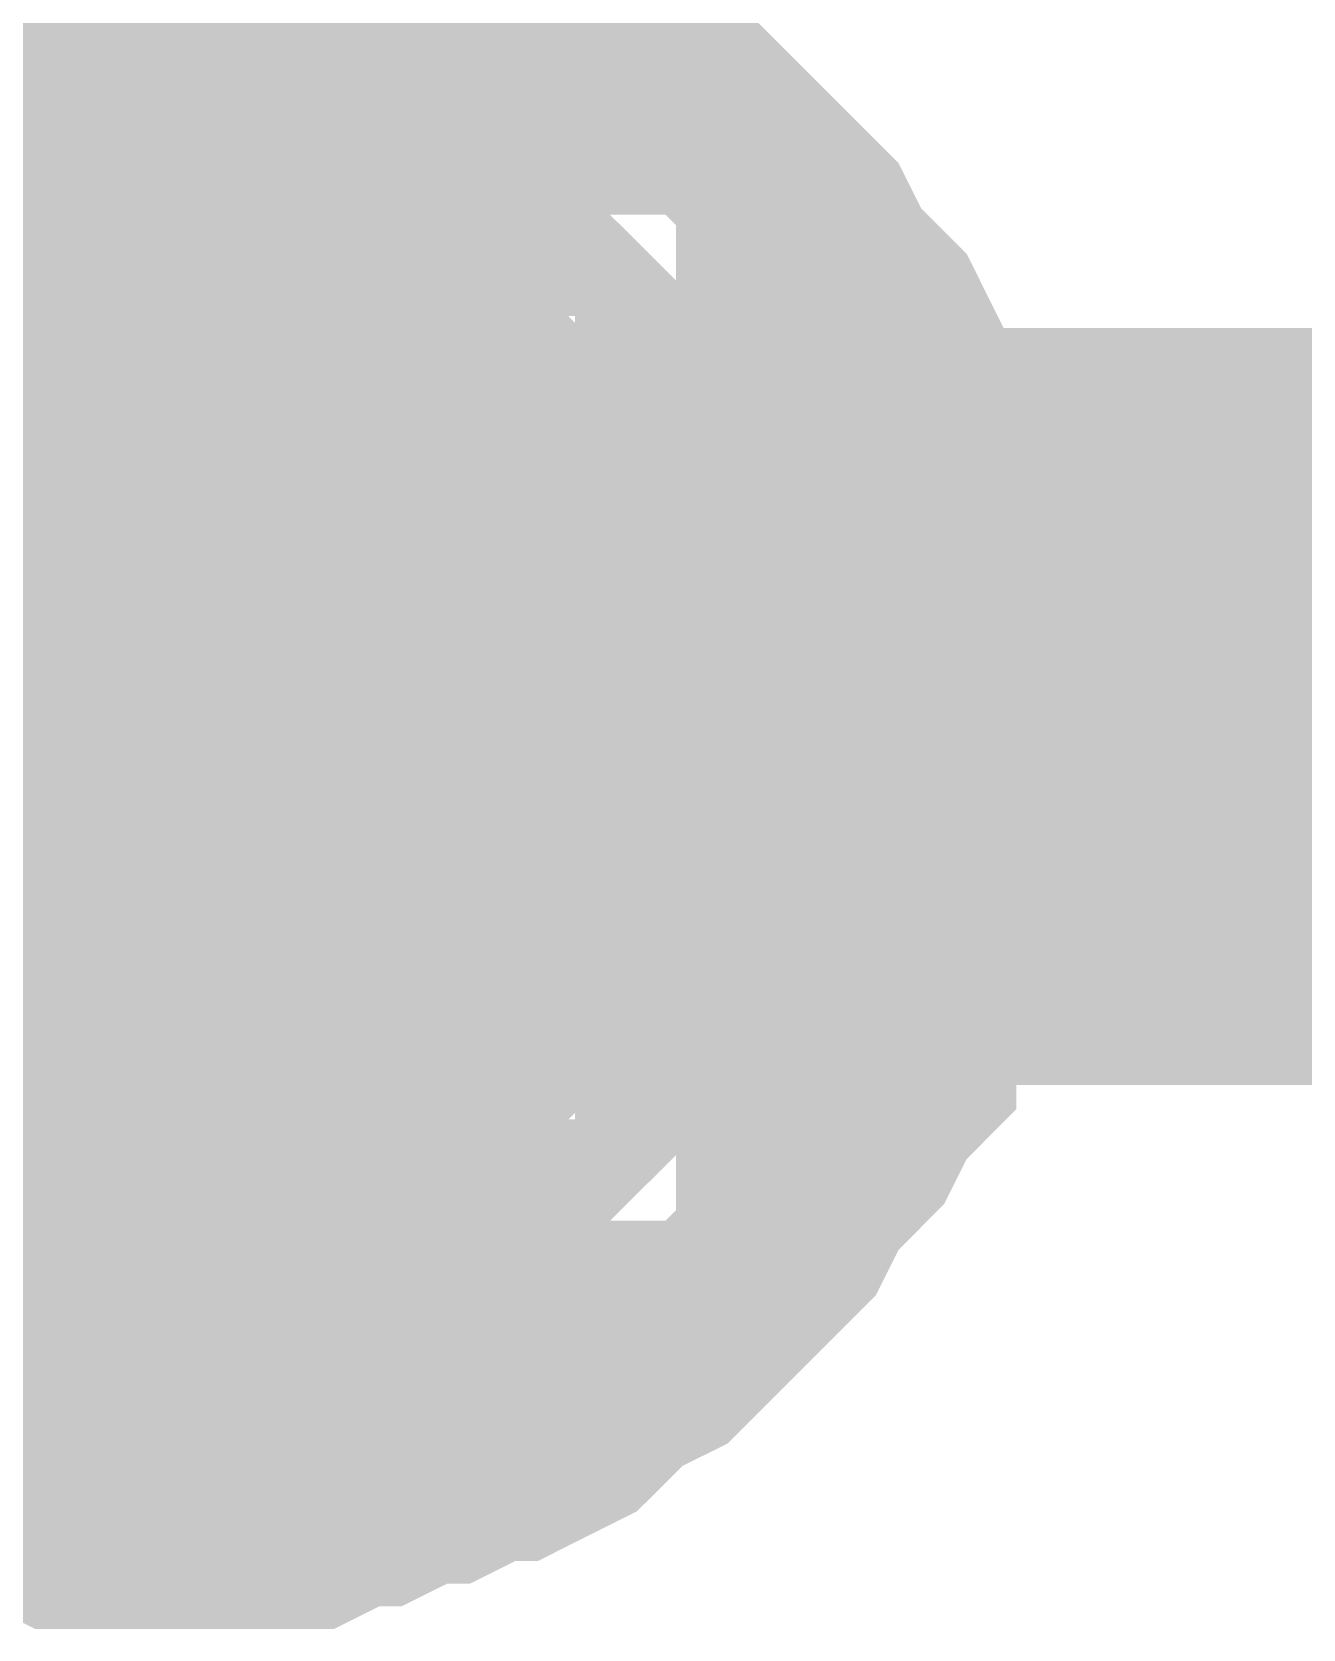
# Model space of a CAD drawing. Header units: inches. Extents: x 0 to 841, y 0 to 594.
# Drawn here: x 134.888 to 136.146, y 206.587 to 208.168 of the extents above; entities that cross this region are included whole.
import ezdxf

# ---------------------------------------------------------------- set-up
doc = ezdxf.new("R2010")
doc.units = ezdxf.units.IN
doc.layers.add('Sheet', color=255, linetype='Continuous')

msp = doc.modelspace()

# ---------------------------------------------------------------- linework, layer by layer
at = {"layer": 'Sheet'}
for points in [[(135.0388, 212.4862, 0.7493, 0.7493, 0), (135.0388, 207.5002, 0.7493, 0.7493, 0)], [(134.7019, 208.174, 0.2997, 0.2997, 0), (134.7468, 208.174, 0.2997, 0.2997, 0), (134.7693, 208.1965, 0.2997, 0.2997, 0), (134.8142, 208.1965, 0.2997, 0.2997, 0), (134.8367, 208.2189, 0.2997, 0.2997, 0), (134.8816, 208.2189, 0.2997, 0.2997, 0), (134.9265, 208.2414, 0.2997, 0.2997, 0), (134.949, 208.2414, 0.2997, 0.2997, 0), (134.9939, 208.2414, 0.2997, 0.2997, 0), (135.0388, 208.2414, 0.2997, 0.2997, 0)], [(134.7019, 208.174, 0.2997, 0.2997, 0), (134.7468, 208.174, 0.2997, 0.2997, 0), (134.7693, 208.1965, 0.2997, 0.2997, 0), (134.8142, 208.1965, 0.2997, 0.2997, 0), (134.8367, 208.2189, 0.2997, 0.2997, 0), (134.8816, 208.2189, 0.2997, 0.2997, 0), (134.9265, 208.2414, 0.2997, 0.2997, 0), (134.949, 208.2414, 0.2997, 0.2997, 0), (134.9939, 208.2414, 0.2997, 0.2997, 0), (135.0388, 208.2414, 0.2997, 0.2997, 0)], [(135.0388, 208.2414, 0.2997, 0.2997, 0), (135.0388, 208.2414, 0.2997, 0.2997, 0)], [(135.0388, 208.2414, 0.2997, 0.2997, 0), (135.0837, 208.2414, 0.2997, 0.2997, 0), (135.1062, 208.2414, 0.2997, 0.2997, 0), (135.1511, 208.2414, 0.2997, 0.2997, 0), (135.196, 208.2189, 0.2997, 0.2997, 0), (135.2185, 208.2189, 0.2997, 0.2997, 0), (135.2634, 208.1965, 0.2997, 0.2997, 0), (135.2858, 208.1965, 0.2997, 0.2997, 0), (135.3308, 208.174, 0.2997, 0.2997, 0), (135.3532, 208.174, 0.2997, 0.2997, 0), (135.3981, 208.1515, 0.2997, 0.2997, 0), (135.4206, 208.1291, 0.2997, 0.2997, 0), (135.443, 208.1066, 0.2997, 0.2997, 0), (135.488, 208.0842, 0.2997, 0.2997, 0), (135.5104, 208.0617, 0.2997, 0.2997, 0), (135.5329, 208.0392, 0.2997, 0.2997, 0), (135.5553, 208.0168, 0.2997, 0.2997, 0), (135.5778, 207.9943, 0.2997, 0.2997, 0), (135.6002, 207.9719, 0.2997, 0.2997, 0), (135.6227, 207.9494, 0.2997, 0.2997, 0), (135.6452, 207.9045, 0.2997, 0.2997, 0), (135.6676, 207.882, 0.2997, 0.2997, 0), (135.6901, 207.8596, 0.2997, 0.2997, 0), (135.7125, 207.8147, 0.2997, 0.2997, 0), (135.7125, 207.7922, 0.2997, 0.2997, 0), (135.735, 207.7473, 0.2997, 0.2997, 0), (135.735, 207.7248, 0.2997, 0.2997, 0), (135.7575, 207.6799, 0.2997, 0.2997, 0), (135.7575, 207.6574, 0.2997, 0.2997, 0), (135.7799, 207.6125, 0.2997, 0.2997, 0), (135.7799, 207.5676, 0.2997, 0.2997, 0), (135.7799, 207.5451, 0.2997, 0.2997, 0), (135.7799, 207.5002, 0.2997, 0.2997, 0)], [(135.0388, 208.2414, 0.2997, 0.2997, 0), (135.0388, 208.2414, 0.2997, 0.2997, 0)], [(135.0388, 208.2414, 0.2997, 0.2997, 0), (135.0837, 208.2414, 0.2997, 0.2997, 0), (135.1062, 208.2414, 0.2997, 0.2997, 0), (135.1511, 208.2414, 0.2997, 0.2997, 0), (135.196, 208.2189, 0.2997, 0.2997, 0), (135.2185, 208.2189, 0.2997, 0.2997, 0), (135.2634, 208.1965, 0.2997, 0.2997, 0), (135.2858, 208.1965, 0.2997, 0.2997, 0), (135.3308, 208.174, 0.2997, 0.2997, 0), (135.3532, 208.174, 0.2997, 0.2997, 0), (135.3981, 208.1515, 0.2997, 0.2997, 0), (135.4206, 208.1291, 0.2997, 0.2997, 0), (135.443, 208.1066, 0.2997, 0.2997, 0), (135.488, 208.0842, 0.2997, 0.2997, 0), (135.5104, 208.0617, 0.2997, 0.2997, 0), (135.5329, 208.0392, 0.2997, 0.2997, 0), (135.5553, 208.0168, 0.2997, 0.2997, 0), (135.5778, 207.9943, 0.2997, 0.2997, 0), (135.6002, 207.9719, 0.2997, 0.2997, 0), (135.6227, 207.9494, 0.2997, 0.2997, 0), (135.6452, 207.9045, 0.2997, 0.2997, 0), (135.6676, 207.882, 0.2997, 0.2997, 0), (135.6901, 207.8596, 0.2997, 0.2997, 0), (135.7125, 207.8147, 0.2997, 0.2997, 0), (135.7125, 207.7922, 0.2997, 0.2997, 0), (135.735, 207.7473, 0.2997, 0.2997, 0), (135.735, 207.7248, 0.2997, 0.2997, 0), (135.7575, 207.6799, 0.2997, 0.2997, 0), (135.7575, 207.6574, 0.2997, 0.2997, 0), (135.7799, 207.6125, 0.2997, 0.2997, 0), (135.7799, 207.5676, 0.2997, 0.2997, 0), (135.7799, 207.5451, 0.2997, 0.2997, 0), (135.7799, 207.5002, 0.2997, 0.2997, 0)], [(135.2185, 208.2189, 0.0991, 0.0991, 0), (135.2634, 208.1965, 0.0991, 0.0991, 0), (135.2858, 208.1965, 0.0991, 0.0991, 0), (135.3308, 208.174, 0.0991, 0.0991, 0), (135.3532, 208.174, 0.0991, 0.0991, 0), (135.3981, 208.1515, 0.0991, 0.0991, 0), (135.4206, 208.1291, 0.0991, 0.0991, 0), (135.443, 208.1066, 0.0991, 0.0991, 0), (135.488, 208.0842, 0.0991, 0.0991, 0), (135.5104, 208.0617, 0.0991, 0.0991, 0), (135.5329, 208.0392, 0.0991, 0.0991, 0), (135.5553, 208.0168, 0.0991, 0.0991, 0), (135.5778, 207.9943, 0.0991, 0.0991, 0), (135.6002, 207.9719, 0.0991, 0.0991, 0), (135.6227, 207.9494, 0.0991, 0.0991, 0), (135.6452, 207.9045, 0.0991, 0.0991, 0), (135.6676, 207.882, 0.0991, 0.0991, 0), (135.6901, 207.8596, 0.0991, 0.0991, 0), (135.7125, 207.8147, 0.0991, 0.0991, 0), (135.7125, 207.7922, 0.0991, 0.0991, 0), (135.735, 207.7473, 0.0991, 0.0991, 0), (135.735, 207.7248, 0.0991, 0.0991, 0), (135.7575, 207.6799, 0.0991, 0.0991, 0), (135.7575, 207.6574, 0.0991, 0.0991, 0), (135.7799, 207.6125, 0.0991, 0.0991, 0), (135.7799, 207.5676, 0.0991, 0.0991, 0), (135.7799, 207.5451, 0.0991, 0.0991, 0), (135.7799, 207.5002, 0.0991, 0.0991, 0)], [(135.2185, 208.2189, 0.0991, 0.0991, 0), (135.2634, 208.1965, 0.0991, 0.0991, 0), (135.2858, 208.1965, 0.0991, 0.0991, 0), (135.3308, 208.174, 0.0991, 0.0991, 0), (135.3532, 208.174, 0.0991, 0.0991, 0), (135.3981, 208.1515, 0.0991, 0.0991, 0), (135.4206, 208.1291, 0.0991, 0.0991, 0), (135.443, 208.1066, 0.0991, 0.0991, 0), (135.488, 208.0842, 0.0991, 0.0991, 0), (135.5104, 208.0617, 0.0991, 0.0991, 0), (135.5329, 208.0392, 0.0991, 0.0991, 0), (135.5553, 208.0168, 0.0991, 0.0991, 0), (135.5778, 207.9943, 0.0991, 0.0991, 0), (135.6002, 207.9719, 0.0991, 0.0991, 0), (135.6227, 207.9494, 0.0991, 0.0991, 0), (135.6452, 207.9045, 0.0991, 0.0991, 0), (135.6676, 207.882, 0.0991, 0.0991, 0), (135.6901, 207.8596, 0.0991, 0.0991, 0), (135.7125, 207.8147, 0.0991, 0.0991, 0), (135.7125, 207.7922, 0.0991, 0.0991, 0), (135.735, 207.7473, 0.0991, 0.0991, 0), (135.735, 207.7248, 0.0991, 0.0991, 0), (135.7575, 207.6799, 0.0991, 0.0991, 0), (135.7575, 207.6574, 0.0991, 0.0991, 0), (135.7799, 207.6125, 0.0991, 0.0991, 0), (135.7799, 207.5676, 0.0991, 0.0991, 0), (135.7799, 207.5451, 0.0991, 0.0991, 0), (135.7799, 207.5002, 0.0991, 0.0991, 0)], [(134.7244, 207.9045, 0.2997, 0.2997, 0), (134.7468, 207.9045, 0.2997, 0.2997, 0), (134.7693, 207.927, 0.2997, 0.2997, 0), (134.7918, 207.927, 0.2997, 0.2997, 0), (134.8142, 207.9494, 0.2997, 0.2997, 0), (134.8367, 207.9494, 0.2997, 0.2997, 0), (134.8591, 207.9719, 0.2997, 0.2997, 0), (134.8816, 207.9719, 0.2997, 0.2997, 0), (134.9041, 207.9719, 0.2997, 0.2997, 0), (134.9265, 207.9943, 0.2997, 0.2997, 0), (134.949, 207.9943, 0.2997, 0.2997, 0), (134.9939, 207.9943, 0.2997, 0.2997, 0), (135.0163, 207.9943, 0.2997, 0.2997, 0), (135.0388, 207.9943, 0.2997, 0.2997, 0)], [(134.7244, 207.9045, 0.2997, 0.2997, 0), (134.7468, 207.9045, 0.2997, 0.2997, 0), (134.7693, 207.927, 0.2997, 0.2997, 0), (134.7918, 207.927, 0.2997, 0.2997, 0), (134.8142, 207.9494, 0.2997, 0.2997, 0), (134.8367, 207.9494, 0.2997, 0.2997, 0), (134.8591, 207.9719, 0.2997, 0.2997, 0), (134.8816, 207.9719, 0.2997, 0.2997, 0), (134.9041, 207.9719, 0.2997, 0.2997, 0), (134.9265, 207.9943, 0.2997, 0.2997, 0), (134.949, 207.9943, 0.2997, 0.2997, 0), (134.9939, 207.9943, 0.2997, 0.2997, 0), (135.0163, 207.9943, 0.2997, 0.2997, 0), (135.0388, 207.9943, 0.2997, 0.2997, 0)], [(135.0388, 207.9943, 0.2997, 0.2997, 0), (135.0388, 207.9943, 0.2997, 0.2997, 0)], [(135.0388, 207.9943, 0.2997, 0.2997, 0), (135.0613, 207.9943, 0.2997, 0.2997, 0), (135.0837, 207.9943, 0.2997, 0.2997, 0), (135.1062, 207.9943, 0.2997, 0.2997, 0), (135.1286, 207.9943, 0.2997, 0.2997, 0), (135.1511, 207.9719, 0.2997, 0.2997, 0), (135.1735, 207.9719, 0.2997, 0.2997, 0), (135.2185, 207.9719, 0.2997, 0.2997, 0), (135.2409, 207.9494, 0.2997, 0.2997, 0), (135.2409, 207.9494, 0.2997, 0.2997, 0), (135.2634, 207.927, 0.2997, 0.2997, 0), (135.2858, 207.927, 0.2997, 0.2997, 0), (135.3083, 207.9045, 0.2997, 0.2997, 0), (135.3308, 207.9045, 0.2997, 0.2997, 0), (135.3532, 207.882, 0.2997, 0.2997, 0), (135.3757, 207.8596, 0.2997, 0.2997, 0), (135.3757, 207.8371, 0.2997, 0.2997, 0), (135.3981, 207.8371, 0.2997, 0.2997, 0), (135.4206, 207.8147, 0.2997, 0.2997, 0), (135.443, 207.7922, 0.2997, 0.2997, 0), (135.443, 207.7697, 0.2997, 0.2997, 0), (135.4655, 207.7473, 0.2997, 0.2997, 0), (135.4655, 207.7248, 0.2997, 0.2997, 0), (135.488, 207.7024, 0.2997, 0.2997, 0), (135.488, 207.7024, 0.2997, 0.2997, 0), (135.5104, 207.6799, 0.2997, 0.2997, 0), (135.5104, 207.635, 0.2997, 0.2997, 0), (135.5104, 207.6125, 0.2997, 0.2997, 0), (135.5329, 207.5901, 0.2997, 0.2997, 0), (135.5329, 207.5676, 0.2997, 0.2997, 0), (135.5329, 207.5451, 0.2997, 0.2997, 0), (135.5329, 207.5227, 0.2997, 0.2997, 0), (135.5329, 207.5002, 0.2997, 0.2997, 0)], [(135.0388, 207.9943, 0.2997, 0.2997, 0), (135.0388, 207.9943, 0.2997, 0.2997, 0)], [(135.0388, 207.9943, 0.2997, 0.2997, 0), (135.0613, 207.9943, 0.2997, 0.2997, 0), (135.0837, 207.9943, 0.2997, 0.2997, 0), (135.1062, 207.9943, 0.2997, 0.2997, 0), (135.1286, 207.9943, 0.2997, 0.2997, 0), (135.1511, 207.9719, 0.2997, 0.2997, 0), (135.1735, 207.9719, 0.2997, 0.2997, 0), (135.2185, 207.9719, 0.2997, 0.2997, 0), (135.2409, 207.9494, 0.2997, 0.2997, 0), (135.2409, 207.9494, 0.2997, 0.2997, 0), (135.2634, 207.927, 0.2997, 0.2997, 0), (135.2858, 207.927, 0.2997, 0.2997, 0), (135.3083, 207.9045, 0.2997, 0.2997, 0), (135.3308, 207.9045, 0.2997, 0.2997, 0), (135.3532, 207.882, 0.2997, 0.2997, 0), (135.3757, 207.8596, 0.2997, 0.2997, 0), (135.3757, 207.8371, 0.2997, 0.2997, 0), (135.3981, 207.8371, 0.2997, 0.2997, 0), (135.4206, 207.8147, 0.2997, 0.2997, 0), (135.443, 207.7922, 0.2997, 0.2997, 0), (135.443, 207.7697, 0.2997, 0.2997, 0), (135.4655, 207.7473, 0.2997, 0.2997, 0), (135.4655, 207.7248, 0.2997, 0.2997, 0), (135.488, 207.7024, 0.2997, 0.2997, 0), (135.488, 207.7024, 0.2997, 0.2997, 0), (135.5104, 207.6799, 0.2997, 0.2997, 0), (135.5104, 207.635, 0.2997, 0.2997, 0), (135.5104, 207.6125, 0.2997, 0.2997, 0), (135.5329, 207.5901, 0.2997, 0.2997, 0), (135.5329, 207.5676, 0.2997, 0.2997, 0), (135.5329, 207.5451, 0.2997, 0.2997, 0), (135.5329, 207.5227, 0.2997, 0.2997, 0), (135.5329, 207.5002, 0.2997, 0.2997, 0)], [(134.8367, 207.9494, 0.0991, 0.0991, 0), (134.8591, 207.9719, 0.0991, 0.0991, 0), (134.8816, 207.9719, 0.0991, 0.0991, 0), (134.9041, 207.9719, 0.0991, 0.0991, 0), (134.9265, 207.9943, 0.0991, 0.0991, 0), (134.949, 207.9943, 0.0991, 0.0991, 0), (134.9939, 207.9943, 0.0991, 0.0991, 0), (135.0163, 207.9943, 0.0991, 0.0991, 0), (135.0388, 207.9943, 0.0991, 0.0991, 0)], [(134.8367, 207.9494, 0.0991, 0.0991, 0), (134.8591, 207.9719, 0.0991, 0.0991, 0), (134.8816, 207.9719, 0.0991, 0.0991, 0), (134.9041, 207.9719, 0.0991, 0.0991, 0), (134.9265, 207.9943, 0.0991, 0.0991, 0), (134.949, 207.9943, 0.0991, 0.0991, 0), (134.9939, 207.9943, 0.0991, 0.0991, 0), (135.0163, 207.9943, 0.0991, 0.0991, 0), (135.0388, 207.9943, 0.0991, 0.0991, 0)], [(135.0388, 207.9943, 0.0991, 0.0991, 0), (135.0388, 207.9943, 0.0991, 0.0991, 0)], [(135.0388, 207.9943, 0.0991, 0.0991, 0), (135.0613, 207.9943, 0.0991, 0.0991, 0), (135.0837, 207.9943, 0.0991, 0.0991, 0), (135.1062, 207.9943, 0.0991, 0.0991, 0), (135.1286, 207.9943, 0.0991, 0.0991, 0), (135.1511, 207.9719, 0.0991, 0.0991, 0), (135.1735, 207.9719, 0.0991, 0.0991, 0), (135.2185, 207.9719, 0.0991, 0.0991, 0), (135.2409, 207.9494, 0.0991, 0.0991, 0), (135.2409, 207.9494, 0.0991, 0.0991, 0), (135.2634, 207.927, 0.0991, 0.0991, 0), (135.2858, 207.927, 0.0991, 0.0991, 0), (135.3083, 207.9045, 0.0991, 0.0991, 0), (135.3308, 207.9045, 0.0991, 0.0991, 0), (135.3532, 207.882, 0.0991, 0.0991, 0), (135.3757, 207.8596, 0.0991, 0.0991, 0), (135.3757, 207.8371, 0.0991, 0.0991, 0), (135.3981, 207.8371, 0.0991, 0.0991, 0), (135.4206, 207.8147, 0.0991, 0.0991, 0), (135.443, 207.7922, 0.0991, 0.0991, 0), (135.443, 207.7697, 0.0991, 0.0991, 0), (135.4655, 207.7473, 0.0991, 0.0991, 0), (135.4655, 207.7248, 0.0991, 0.0991, 0), (135.488, 207.7024, 0.0991, 0.0991, 0), (135.488, 207.7024, 0.0991, 0.0991, 0), (135.5104, 207.6799, 0.0991, 0.0991, 0), (135.5104, 207.635, 0.0991, 0.0991, 0), (135.5104, 207.6125, 0.0991, 0.0991, 0), (135.5329, 207.5901, 0.0991, 0.0991, 0), (135.5329, 207.5676, 0.0991, 0.0991, 0), (135.5329, 207.5451, 0.0991, 0.0991, 0), (135.5329, 207.5227, 0.0991, 0.0991, 0), (135.5329, 207.5002, 0.0991, 0.0991, 0)], [(135.0388, 207.9943, 0.0991, 0.0991, 0), (135.0388, 207.9943, 0.0991, 0.0991, 0)], [(135.0388, 207.9943, 0.0991, 0.0991, 0), (135.0613, 207.9943, 0.0991, 0.0991, 0), (135.0837, 207.9943, 0.0991, 0.0991, 0), (135.1062, 207.9943, 0.0991, 0.0991, 0), (135.1286, 207.9943, 0.0991, 0.0991, 0), (135.1511, 207.9719, 0.0991, 0.0991, 0), (135.1735, 207.9719, 0.0991, 0.0991, 0), (135.2185, 207.9719, 0.0991, 0.0991, 0), (135.2409, 207.9494, 0.0991, 0.0991, 0), (135.2409, 207.9494, 0.0991, 0.0991, 0), (135.2634, 207.927, 0.0991, 0.0991, 0), (135.2858, 207.927, 0.0991, 0.0991, 0), (135.3083, 207.9045, 0.0991, 0.0991, 0), (135.3308, 207.9045, 0.0991, 0.0991, 0), (135.3532, 207.882, 0.0991, 0.0991, 0), (135.3757, 207.8596, 0.0991, 0.0991, 0), (135.3757, 207.8371, 0.0991, 0.0991, 0), (135.3981, 207.8371, 0.0991, 0.0991, 0), (135.4206, 207.8147, 0.0991, 0.0991, 0), (135.443, 207.7922, 0.0991, 0.0991, 0), (135.443, 207.7697, 0.0991, 0.0991, 0), (135.4655, 207.7473, 0.0991, 0.0991, 0), (135.4655, 207.7248, 0.0991, 0.0991, 0), (135.488, 207.7024, 0.0991, 0.0991, 0), (135.488, 207.7024, 0.0991, 0.0991, 0), (135.5104, 207.6799, 0.0991, 0.0991, 0), (135.5104, 207.635, 0.0991, 0.0991, 0), (135.5104, 207.6125, 0.0991, 0.0991, 0), (135.5329, 207.5901, 0.0991, 0.0991, 0), (135.5329, 207.5676, 0.0991, 0.0991, 0), (135.5329, 207.5451, 0.0991, 0.0991, 0), (135.5329, 207.5227, 0.0991, 0.0991, 0), (135.5329, 207.5002, 0.0991, 0.0991, 0)], [(140.0244, 207.5002, 0.7493, 0.7493, 0), (135.0388, 207.5002, 0.7493, 0.7493, 0), (127.5379, 207.5002, 0.7493, 0.7493, 0)], [(135.7799, 207.5002, 0.2997, 0.2997, 0), (135.7799, 207.4553, 0.2997, 0.2997, 0), (135.7799, 207.4104, 0.2997, 0.2997, 0), (135.7799, 207.3879, 0.2997, 0.2997, 0), (135.7575, 207.343, 0.2997, 0.2997, 0), (135.7575, 207.2981, 0.2997, 0.2997, 0), (135.735, 207.2756, 0.2997, 0.2997, 0), (135.735, 207.2307, 0.2997, 0.2997, 0), (135.7125, 207.2083, 0.2997, 0.2997, 0), (135.7125, 207.1633, 0.2997, 0.2997, 0), (135.6901, 207.1409, 0.2997, 0.2997, 0), (135.6676, 207.096, 0.2997, 0.2997, 0), (135.6452, 207.0735, 0.2997, 0.2997, 0), (135.6227, 207.051, 0.2997, 0.2997, 0), (135.6002, 207.0061, 0.2997, 0.2997, 0), (135.5778, 206.9837, 0.2997, 0.2997, 0), (135.5553, 206.9612, 0.2997, 0.2997, 0), (135.5329, 206.9387, 0.2997, 0.2997, 0), (135.5104, 206.9163, 0.2997, 0.2997, 0), (135.488, 206.8938, 0.2997, 0.2997, 0), (135.443, 206.8714, 0.2997, 0.2997, 0), (135.4206, 206.8489, 0.2997, 0.2997, 0), (135.3981, 206.8265, 0.2997, 0.2997, 0), (135.3532, 206.804, 0.2997, 0.2997, 0), (135.3308, 206.804, 0.2997, 0.2997, 0), (135.2858, 206.7815, 0.2997, 0.2997, 0), (135.2634, 206.7815, 0.2997, 0.2997, 0), (135.2185, 206.7591, 0.2997, 0.2997, 0), (135.196, 206.7591, 0.2997, 0.2997, 0), (135.1511, 206.7366, 0.2997, 0.2997, 0), (135.1062, 206.7366, 0.2997, 0.2997, 0), (135.0837, 206.7366, 0.2997, 0.2997, 0), (135.0388, 206.7366, 0.2997, 0.2997, 0)], [(135.7799, 207.5002, 0.2997, 0.2997, 0), (135.7799, 207.4553, 0.2997, 0.2997, 0), (135.7799, 207.4104, 0.2997, 0.2997, 0), (135.7799, 207.3879, 0.2997, 0.2997, 0), (135.7575, 207.343, 0.2997, 0.2997, 0), (135.7575, 207.2981, 0.2997, 0.2997, 0), (135.735, 207.2756, 0.2997, 0.2997, 0), (135.735, 207.2307, 0.2997, 0.2997, 0), (135.7125, 207.2083, 0.2997, 0.2997, 0), (135.7125, 207.1633, 0.2997, 0.2997, 0), (135.6901, 207.1409, 0.2997, 0.2997, 0), (135.6676, 207.096, 0.2997, 0.2997, 0), (135.6452, 207.0735, 0.2997, 0.2997, 0), (135.6227, 207.051, 0.2997, 0.2997, 0), (135.6002, 207.0061, 0.2997, 0.2997, 0), (135.5778, 206.9837, 0.2997, 0.2997, 0), (135.5553, 206.9612, 0.2997, 0.2997, 0), (135.5329, 206.9387, 0.2997, 0.2997, 0), (135.5104, 206.9163, 0.2997, 0.2997, 0), (135.488, 206.8938, 0.2997, 0.2997, 0), (135.443, 206.8714, 0.2997, 0.2997, 0), (135.4206, 206.8489, 0.2997, 0.2997, 0), (135.3981, 206.8265, 0.2997, 0.2997, 0), (135.3532, 206.804, 0.2997, 0.2997, 0), (135.3308, 206.804, 0.2997, 0.2997, 0), (135.2858, 206.7815, 0.2997, 0.2997, 0), (135.2634, 206.7815, 0.2997, 0.2997, 0), (135.2185, 206.7591, 0.2997, 0.2997, 0), (135.196, 206.7591, 0.2997, 0.2997, 0), (135.1511, 206.7366, 0.2997, 0.2997, 0), (135.1062, 206.7366, 0.2997, 0.2997, 0), (135.0837, 206.7366, 0.2997, 0.2997, 0), (135.0388, 206.7366, 0.2997, 0.2997, 0)], [(135.5329, 207.5002, 0.2997, 0.2997, 0), (135.5329, 207.4778, 0.2997, 0.2997, 0), (135.5329, 207.4553, 0.2997, 0.2997, 0), (135.5329, 207.4104, 0.2997, 0.2997, 0), (135.5329, 207.3879, 0.2997, 0.2997, 0), (135.5104, 207.3655, 0.2997, 0.2997, 0), (135.5104, 207.343, 0.2997, 0.2997, 0), (135.5104, 207.3206, 0.2997, 0.2997, 0), (135.488, 207.2981, 0.2997, 0.2997, 0), (135.488, 207.2756, 0.2997, 0.2997, 0), (135.4655, 207.2532, 0.2997, 0.2997, 0), (135.4655, 207.2307, 0.2997, 0.2997, 0), (135.443, 207.2083, 0.2997, 0.2997, 0), (135.443, 207.1858, 0.2997, 0.2997, 0), (135.4206, 207.1633, 0.2997, 0.2997, 0), (135.3981, 207.1409, 0.2997, 0.2997, 0), (135.3757, 207.1409, 0.2997, 0.2997, 0), (135.3757, 207.1184, 0.2997, 0.2997, 0), (135.3532, 207.096, 0.2997, 0.2997, 0), (135.3308, 207.0735, 0.2997, 0.2997, 0), (135.3083, 207.0735, 0.2997, 0.2997, 0), (135.2858, 207.051, 0.2997, 0.2997, 0), (135.2634, 207.051, 0.2997, 0.2997, 0), (135.2409, 207.0286, 0.2997, 0.2997, 0), (135.2409, 207.0286, 0.2997, 0.2997, 0), (135.2185, 207.0061, 0.2997, 0.2997, 0), (135.1735, 207.0061, 0.2997, 0.2997, 0), (135.1511, 207.0061, 0.2997, 0.2997, 0), (135.1286, 206.9837, 0.2997, 0.2997, 0), (135.1062, 206.9837, 0.2997, 0.2997, 0), (135.0837, 206.9837, 0.2997, 0.2997, 0), (135.0613, 206.9837, 0.2997, 0.2997, 0), (135.0388, 206.9837, 0.2997, 0.2997, 0)], [(135.5329, 207.5002, 0.2997, 0.2997, 0), (135.5329, 207.4778, 0.2997, 0.2997, 0), (135.5329, 207.4553, 0.2997, 0.2997, 0), (135.5329, 207.4104, 0.2997, 0.2997, 0), (135.5329, 207.3879, 0.2997, 0.2997, 0), (135.5104, 207.3655, 0.2997, 0.2997, 0), (135.5104, 207.343, 0.2997, 0.2997, 0), (135.5104, 207.3206, 0.2997, 0.2997, 0), (135.488, 207.2981, 0.2997, 0.2997, 0), (135.488, 207.2756, 0.2997, 0.2997, 0), (135.4655, 207.2532, 0.2997, 0.2997, 0), (135.4655, 207.2307, 0.2997, 0.2997, 0), (135.443, 207.2083, 0.2997, 0.2997, 0), (135.443, 207.1858, 0.2997, 0.2997, 0), (135.4206, 207.1633, 0.2997, 0.2997, 0), (135.3981, 207.1409, 0.2997, 0.2997, 0), (135.3757, 207.1409, 0.2997, 0.2997, 0), (135.3757, 207.1184, 0.2997, 0.2997, 0), (135.3532, 207.096, 0.2997, 0.2997, 0), (135.3308, 207.0735, 0.2997, 0.2997, 0), (135.3083, 207.0735, 0.2997, 0.2997, 0), (135.2858, 207.051, 0.2997, 0.2997, 0), (135.2634, 207.051, 0.2997, 0.2997, 0), (135.2409, 207.0286, 0.2997, 0.2997, 0), (135.2409, 207.0286, 0.2997, 0.2997, 0), (135.2185, 207.0061, 0.2997, 0.2997, 0), (135.1735, 207.0061, 0.2997, 0.2997, 0), (135.1511, 207.0061, 0.2997, 0.2997, 0), (135.1286, 206.9837, 0.2997, 0.2997, 0), (135.1062, 206.9837, 0.2997, 0.2997, 0), (135.0837, 206.9837, 0.2997, 0.2997, 0), (135.0613, 206.9837, 0.2997, 0.2997, 0), (135.0388, 206.9837, 0.2997, 0.2997, 0)], [(135.5329, 207.5002, 0.2997, 0.2997, 0), (135.5329, 207.5002, 0.2997, 0.2997, 0), (135.5329, 207.5002, 0.2997, 0.2997, 0), (135.5329, 207.5002, 0.2997, 0.2997, 0), (135.5329, 207.5002, 0.2997, 0.2997, 0), (135.5329, 207.5002, 0.2997, 0.2997, 0), (135.5329, 207.5002, 0.2997, 0.2997, 0), (135.5329, 207.5002, 0.2997, 0.2997, 0), (135.5329, 207.5002, 0.2997, 0.2997, 0), (135.5329, 207.5002, 0.2997, 0.2997, 0), (135.5329, 207.5002, 0.2997, 0.2997, 0), (135.5329, 207.5002, 0.2997, 0.2997, 0), (135.5329, 207.5002, 0.2997, 0.2997, 0), (135.5329, 207.5002, 0.2997, 0.2997, 0), (135.5329, 207.5002, 0.2997, 0.2997, 0), (135.5329, 207.5002, 0.2997, 0.2997, 0), (135.5329, 207.5002, 0.2997, 0.2997, 0), (135.5329, 207.5002, 0.2997, 0.2997, 0), (135.5329, 207.5002, 0.2997, 0.2997, 0), (135.5329, 207.5002, 0.2997, 0.2997, 0), (135.5329, 207.5002, 0.2997, 0.2997, 0), (135.5329, 207.5002, 0.2997, 0.2997, 0), (135.5329, 207.5002, 0.2997, 0.2997, 0), (135.5329, 207.5002, 0.2997, 0.2997, 0), (135.5329, 207.5002, 0.2997, 0.2997, 0), (135.5329, 207.5002, 0.2997, 0.2997, 0), (135.5329, 207.5002, 0.2997, 0.2997, 0), (135.5329, 207.5002, 0.2997, 0.2997, 0), (135.5329, 207.5002, 0.2997, 0.2997, 0), (135.5329, 207.5002, 0.2997, 0.2997, 0), (135.5329, 207.5002, 0.2997, 0.2997, 0), (135.5329, 207.5002, 0.2997, 0.2997, 0), (135.5329, 207.5002, 0.2997, 0.2997, 0)], [(135.5329, 207.5002, 0.2997, 0.2997, 0), (135.5329, 207.5002, 0.2997, 0.2997, 0)], [(135.5329, 207.5002, 0.2997, 0.2997, 0), (135.5329, 207.5002, 0.2997, 0.2997, 0), (135.5329, 207.5002, 0.2997, 0.2997, 0), (135.5329, 207.5002, 0.2997, 0.2997, 0), (135.5329, 207.5002, 0.2997, 0.2997, 0), (135.5329, 207.5002, 0.2997, 0.2997, 0), (135.5329, 207.5002, 0.2997, 0.2997, 0), (135.5329, 207.5002, 0.2997, 0.2997, 0), (135.5329, 207.5002, 0.2997, 0.2997, 0), (135.5329, 207.5002, 0.2997, 0.2997, 0), (135.5329, 207.5002, 0.2997, 0.2997, 0), (135.5329, 207.5002, 0.2997, 0.2997, 0), (135.5329, 207.5002, 0.2997, 0.2997, 0), (135.5329, 207.5002, 0.2997, 0.2997, 0), (135.5329, 207.5002, 0.2997, 0.2997, 0), (135.5329, 207.5002, 0.2997, 0.2997, 0), (135.5329, 207.5002, 0.2997, 0.2997, 0), (135.5329, 207.5002, 0.2997, 0.2997, 0), (135.5329, 207.5002, 0.2997, 0.2997, 0), (135.5329, 207.5002, 0.2997, 0.2997, 0), (135.5329, 207.5002, 0.2997, 0.2997, 0), (135.5329, 207.5002, 0.2997, 0.2997, 0), (135.5329, 207.5002, 0.2997, 0.2997, 0), (135.5329, 207.5002, 0.2997, 0.2997, 0), (135.5329, 207.5002, 0.2997, 0.2997, 0), (135.5329, 207.5002, 0.2997, 0.2997, 0), (135.5329, 207.5002, 0.2997, 0.2997, 0), (135.5329, 207.5002, 0.2997, 0.2997, 0), (135.5329, 207.5002, 0.2997, 0.2997, 0), (135.5329, 207.5002, 0.2997, 0.2997, 0), (135.5329, 207.5002, 0.2997, 0.2997, 0), (135.5329, 207.5002, 0.2997, 0.2997, 0), (135.5329, 207.5002, 0.2997, 0.2997, 0)], [(135.5329, 207.5002, 0.2997, 0.2997, 0), (135.5329, 207.5002, 0.2997, 0.2997, 0)], [(135.7799, 207.5002, 0.2997, 0.2997, 0), (135.7799, 207.5002, 0.2997, 0.2997, 0), (135.7799, 207.5002, 0.2997, 0.2997, 0), (135.7799, 207.5002, 0.2997, 0.2997, 0), (135.7799, 207.5002, 0.2997, 0.2997, 0), (135.7799, 207.5002, 0.2997, 0.2997, 0), (135.7799, 207.5002, 0.2997, 0.2997, 0), (135.7799, 207.5002, 0.2997, 0.2997, 0), (135.7799, 207.5002, 0.2997, 0.2997, 0), (135.7799, 207.5002, 0.2997, 0.2997, 0), (135.7799, 207.5002, 0.2997, 0.2997, 0), (135.7799, 207.5002, 0.2997, 0.2997, 0), (135.7799, 207.5002, 0.2997, 0.2997, 0), (135.7799, 207.5002, 0.2997, 0.2997, 0), (135.7799, 207.5002, 0.2997, 0.2997, 0), (135.7799, 207.5002, 0.2997, 0.2997, 0), (135.7799, 207.5002, 0.2997, 0.2997, 0), (135.7799, 207.5002, 0.2997, 0.2997, 0), (135.7799, 207.5002, 0.2997, 0.2997, 0), (135.7799, 207.5002, 0.2997, 0.2997, 0), (135.7799, 207.5002, 0.2997, 0.2997, 0), (135.7799, 207.5002, 0.2997, 0.2997, 0), (135.7799, 207.5002, 0.2997, 0.2997, 0), (135.7799, 207.5002, 0.2997, 0.2997, 0), (135.7799, 207.5002, 0.2997, 0.2997, 0), (135.7799, 207.5002, 0.2997, 0.2997, 0), (135.7799, 207.5002, 0.2997, 0.2997, 0), (135.7799, 207.5002, 0.2997, 0.2997, 0), (135.7799, 207.5002, 0.2997, 0.2997, 0), (135.7799, 207.5002, 0.2997, 0.2997, 0), (135.7799, 207.5002, 0.2997, 0.2997, 0), (135.7799, 207.5002, 0.2997, 0.2997, 0), (135.7799, 207.5002, 0.2997, 0.2997, 0)], [(135.7799, 207.5002, 0.2997, 0.2997, 0), (135.7799, 207.5002, 0.2997, 0.2997, 0)], [(135.7799, 207.5002, 0.2997, 0.2997, 0), (135.7799, 207.5002, 0.2997, 0.2997, 0), (135.7799, 207.5002, 0.2997, 0.2997, 0), (135.7799, 207.5002, 0.2997, 0.2997, 0), (135.7799, 207.5002, 0.2997, 0.2997, 0), (135.7799, 207.5002, 0.2997, 0.2997, 0), (135.7799, 207.5002, 0.2997, 0.2997, 0), (135.7799, 207.5002, 0.2997, 0.2997, 0), (135.7799, 207.5002, 0.2997, 0.2997, 0), (135.7799, 207.5002, 0.2997, 0.2997, 0), (135.7799, 207.5002, 0.2997, 0.2997, 0), (135.7799, 207.5002, 0.2997, 0.2997, 0), (135.7799, 207.5002, 0.2997, 0.2997, 0), (135.7799, 207.5002, 0.2997, 0.2997, 0), (135.7799, 207.5002, 0.2997, 0.2997, 0), (135.7799, 207.5002, 0.2997, 0.2997, 0), (135.7799, 207.5002, 0.2997, 0.2997, 0), (135.7799, 207.5002, 0.2997, 0.2997, 0), (135.7799, 207.5002, 0.2997, 0.2997, 0), (135.7799, 207.5002, 0.2997, 0.2997, 0), (135.7799, 207.5002, 0.2997, 0.2997, 0), (135.7799, 207.5002, 0.2997, 0.2997, 0), (135.7799, 207.5002, 0.2997, 0.2997, 0), (135.7799, 207.5002, 0.2997, 0.2997, 0), (135.7799, 207.5002, 0.2997, 0.2997, 0), (135.7799, 207.5002, 0.2997, 0.2997, 0), (135.7799, 207.5002, 0.2997, 0.2997, 0), (135.7799, 207.5002, 0.2997, 0.2997, 0), (135.7799, 207.5002, 0.2997, 0.2997, 0), (135.7799, 207.5002, 0.2997, 0.2997, 0), (135.7799, 207.5002, 0.2997, 0.2997, 0), (135.7799, 207.5002, 0.2997, 0.2997, 0), (135.7799, 207.5002, 0.2997, 0.2997, 0)], [(135.7799, 207.5002, 0.2997, 0.2997, 0), (135.7799, 207.5002, 0.2997, 0.2997, 0)], [(135.7799, 207.5002, 0.0991, 0.0991, 0), (135.7799, 207.4553, 0.0991, 0.0991, 0), (135.7799, 207.4104, 0.0991, 0.0991, 0), (135.7799, 207.3879, 0.0991, 0.0991, 0), (135.7575, 207.343, 0.0991, 0.0991, 0), (135.7575, 207.2981, 0.0991, 0.0991, 0), (135.735, 207.2756, 0.0991, 0.0991, 0), (135.735, 207.2307, 0.0991, 0.0991, 0), (135.7125, 207.2083, 0.0991, 0.0991, 0), (135.7125, 207.1633, 0.0991, 0.0991, 0), (135.6901, 207.1409, 0.0991, 0.0991, 0), (135.6676, 207.096, 0.0991, 0.0991, 0), (135.6452, 207.0735, 0.0991, 0.0991, 0), (135.6227, 207.051, 0.0991, 0.0991, 0), (135.6002, 207.0061, 0.0991, 0.0991, 0), (135.5778, 206.9837, 0.0991, 0.0991, 0), (135.5553, 206.9612, 0.0991, 0.0991, 0), (135.5329, 206.9387, 0.0991, 0.0991, 0), (135.5104, 206.9163, 0.0991, 0.0991, 0), (135.488, 206.8938, 0.0991, 0.0991, 0), (135.443, 206.8714, 0.0991, 0.0991, 0), (135.4206, 206.8489, 0.0991, 0.0991, 0), (135.3981, 206.8265, 0.0991, 0.0991, 0), (135.3532, 206.804, 0.0991, 0.0991, 0), (135.3308, 206.804, 0.0991, 0.0991, 0), (135.2858, 206.7815, 0.0991, 0.0991, 0), (135.2634, 206.7815, 0.0991, 0.0991, 0), (135.2185, 206.7591, 0.0991, 0.0991, 0), (135.196, 206.7591, 0.0991, 0.0991, 0), (135.1511, 206.7366, 0.0991, 0.0991, 0), (135.1062, 206.7366, 0.0991, 0.0991, 0), (135.0837, 206.7366, 0.0991, 0.0991, 0), (135.0388, 206.7366, 0.0991, 0.0991, 0)], [(135.7799, 207.5002, 0.0991, 0.0991, 0), (135.7799, 207.4553, 0.0991, 0.0991, 0), (135.7799, 207.4104, 0.0991, 0.0991, 0), (135.7799, 207.3879, 0.0991, 0.0991, 0), (135.7575, 207.343, 0.0991, 0.0991, 0), (135.7575, 207.2981, 0.0991, 0.0991, 0), (135.735, 207.2756, 0.0991, 0.0991, 0), (135.735, 207.2307, 0.0991, 0.0991, 0), (135.7125, 207.2083, 0.0991, 0.0991, 0), (135.7125, 207.1633, 0.0991, 0.0991, 0), (135.6901, 207.1409, 0.0991, 0.0991, 0), (135.6676, 207.096, 0.0991, 0.0991, 0), (135.6452, 207.0735, 0.0991, 0.0991, 0), (135.6227, 207.051, 0.0991, 0.0991, 0), (135.6002, 207.0061, 0.0991, 0.0991, 0), (135.5778, 206.9837, 0.0991, 0.0991, 0), (135.5553, 206.9612, 0.0991, 0.0991, 0), (135.5329, 206.9387, 0.0991, 0.0991, 0), (135.5104, 206.9163, 0.0991, 0.0991, 0), (135.488, 206.8938, 0.0991, 0.0991, 0), (135.443, 206.8714, 0.0991, 0.0991, 0), (135.4206, 206.8489, 0.0991, 0.0991, 0), (135.3981, 206.8265, 0.0991, 0.0991, 0), (135.3532, 206.804, 0.0991, 0.0991, 0), (135.3308, 206.804, 0.0991, 0.0991, 0), (135.2858, 206.7815, 0.0991, 0.0991, 0), (135.2634, 206.7815, 0.0991, 0.0991, 0), (135.2185, 206.7591, 0.0991, 0.0991, 0), (135.196, 206.7591, 0.0991, 0.0991, 0), (135.1511, 206.7366, 0.0991, 0.0991, 0), (135.1062, 206.7366, 0.0991, 0.0991, 0), (135.0837, 206.7366, 0.0991, 0.0991, 0), (135.0388, 206.7366, 0.0991, 0.0991, 0)], [(135.5329, 207.5002, 0.0991, 0.0991, 0), (135.5329, 207.4778, 0.0991, 0.0991, 0), (135.5329, 207.4553, 0.0991, 0.0991, 0), (135.5329, 207.4104, 0.0991, 0.0991, 0), (135.5329, 207.3879, 0.0991, 0.0991, 0), (135.5104, 207.3655, 0.0991, 0.0991, 0), (135.5104, 207.343, 0.0991, 0.0991, 0), (135.5104, 207.3206, 0.0991, 0.0991, 0), (135.488, 207.2981, 0.0991, 0.0991, 0), (135.488, 207.2756, 0.0991, 0.0991, 0), (135.4655, 207.2532, 0.0991, 0.0991, 0), (135.4655, 207.2307, 0.0991, 0.0991, 0), (135.443, 207.2083, 0.0991, 0.0991, 0), (135.443, 207.1858, 0.0991, 0.0991, 0), (135.4206, 207.1633, 0.0991, 0.0991, 0), (135.3981, 207.1409, 0.0991, 0.0991, 0), (135.3757, 207.1409, 0.0991, 0.0991, 0), (135.3757, 207.1184, 0.0991, 0.0991, 0), (135.3532, 207.096, 0.0991, 0.0991, 0), (135.3308, 207.0735, 0.0991, 0.0991, 0), (135.3083, 207.0735, 0.0991, 0.0991, 0), (135.2858, 207.051, 0.0991, 0.0991, 0), (135.2634, 207.051, 0.0991, 0.0991, 0), (135.2409, 207.0286, 0.0991, 0.0991, 0), (135.2409, 207.0286, 0.0991, 0.0991, 0), (135.2185, 207.0061, 0.0991, 0.0991, 0), (135.1735, 207.0061, 0.0991, 0.0991, 0), (135.1511, 207.0061, 0.0991, 0.0991, 0), (135.1286, 206.9837, 0.0991, 0.0991, 0), (135.1062, 206.9837, 0.0991, 0.0991, 0), (135.0837, 206.9837, 0.0991, 0.0991, 0), (135.0613, 206.9837, 0.0991, 0.0991, 0), (135.0388, 206.9837, 0.0991, 0.0991, 0)], [(135.5329, 207.5002, 0.0991, 0.0991, 0), (135.5329, 207.4778, 0.0991, 0.0991, 0), (135.5329, 207.4553, 0.0991, 0.0991, 0), (135.5329, 207.4104, 0.0991, 0.0991, 0), (135.5329, 207.3879, 0.0991, 0.0991, 0), (135.5104, 207.3655, 0.0991, 0.0991, 0), (135.5104, 207.343, 0.0991, 0.0991, 0), (135.5104, 207.3206, 0.0991, 0.0991, 0), (135.488, 207.2981, 0.0991, 0.0991, 0), (135.488, 207.2756, 0.0991, 0.0991, 0), (135.4655, 207.2532, 0.0991, 0.0991, 0), (135.4655, 207.2307, 0.0991, 0.0991, 0), (135.443, 207.2083, 0.0991, 0.0991, 0), (135.443, 207.1858, 0.0991, 0.0991, 0), (135.4206, 207.1633, 0.0991, 0.0991, 0), (135.3981, 207.1409, 0.0991, 0.0991, 0), (135.3757, 207.1409, 0.0991, 0.0991, 0), (135.3757, 207.1184, 0.0991, 0.0991, 0), (135.3532, 207.096, 0.0991, 0.0991, 0), (135.3308, 207.0735, 0.0991, 0.0991, 0), (135.3083, 207.0735, 0.0991, 0.0991, 0), (135.2858, 207.051, 0.0991, 0.0991, 0), (135.2634, 207.051, 0.0991, 0.0991, 0), (135.2409, 207.0286, 0.0991, 0.0991, 0), (135.2409, 207.0286, 0.0991, 0.0991, 0), (135.2185, 207.0061, 0.0991, 0.0991, 0), (135.1735, 207.0061, 0.0991, 0.0991, 0), (135.1511, 207.0061, 0.0991, 0.0991, 0), (135.1286, 206.9837, 0.0991, 0.0991, 0), (135.1062, 206.9837, 0.0991, 0.0991, 0), (135.0837, 206.9837, 0.0991, 0.0991, 0), (135.0613, 206.9837, 0.0991, 0.0991, 0), (135.0388, 206.9837, 0.0991, 0.0991, 0)], [(135.5329, 207.5002, 0.0991, 0.0991, 0), (135.5329, 207.5002, 0.0991, 0.0991, 0), (135.5329, 207.5002, 0.0991, 0.0991, 0), (135.5329, 207.5002, 0.0991, 0.0991, 0), (135.5329, 207.5002, 0.0991, 0.0991, 0), (135.5329, 207.5002, 0.0991, 0.0991, 0), (135.5329, 207.5002, 0.0991, 0.0991, 0), (135.5329, 207.5002, 0.0991, 0.0991, 0), (135.5329, 207.5002, 0.0991, 0.0991, 0), (135.5329, 207.5002, 0.0991, 0.0991, 0), (135.5329, 207.5002, 0.0991, 0.0991, 0), (135.5329, 207.5002, 0.0991, 0.0991, 0), (135.5329, 207.5002, 0.0991, 0.0991, 0), (135.5329, 207.5002, 0.0991, 0.0991, 0), (135.5329, 207.5002, 0.0991, 0.0991, 0), (135.5329, 207.5002, 0.0991, 0.0991, 0), (135.5329, 207.5002, 0.0991, 0.0991, 0), (135.5329, 207.5002, 0.0991, 0.0991, 0), (135.5329, 207.5002, 0.0991, 0.0991, 0), (135.5329, 207.5002, 0.0991, 0.0991, 0), (135.5329, 207.5002, 0.0991, 0.0991, 0), (135.5329, 207.5002, 0.0991, 0.0991, 0), (135.5329, 207.5002, 0.0991, 0.0991, 0), (135.5329, 207.5002, 0.0991, 0.0991, 0), (135.5329, 207.5002, 0.0991, 0.0991, 0), (135.5329, 207.5002, 0.0991, 0.0991, 0), (135.5329, 207.5002, 0.0991, 0.0991, 0), (135.5329, 207.5002, 0.0991, 0.0991, 0), (135.5329, 207.5002, 0.0991, 0.0991, 0), (135.5329, 207.5002, 0.0991, 0.0991, 0), (135.5329, 207.5002, 0.0991, 0.0991, 0), (135.5329, 207.5002, 0.0991, 0.0991, 0), (135.5329, 207.5002, 0.0991, 0.0991, 0)], [(135.5329, 207.5002, 0.0991, 0.0991, 0), (135.5329, 207.5002, 0.0991, 0.0991, 0)], [(135.5329, 207.5002, 0.0991, 0.0991, 0), (135.5329, 207.5002, 0.0991, 0.0991, 0), (135.5329, 207.5002, 0.0991, 0.0991, 0), (135.5329, 207.5002, 0.0991, 0.0991, 0), (135.5329, 207.5002, 0.0991, 0.0991, 0), (135.5329, 207.5002, 0.0991, 0.0991, 0), (135.5329, 207.5002, 0.0991, 0.0991, 0), (135.5329, 207.5002, 0.0991, 0.0991, 0), (135.5329, 207.5002, 0.0991, 0.0991, 0), (135.5329, 207.5002, 0.0991, 0.0991, 0), (135.5329, 207.5002, 0.0991, 0.0991, 0), (135.5329, 207.5002, 0.0991, 0.0991, 0), (135.5329, 207.5002, 0.0991, 0.0991, 0), (135.5329, 207.5002, 0.0991, 0.0991, 0), (135.5329, 207.5002, 0.0991, 0.0991, 0), (135.5329, 207.5002, 0.0991, 0.0991, 0), (135.5329, 207.5002, 0.0991, 0.0991, 0), (135.5329, 207.5002, 0.0991, 0.0991, 0), (135.5329, 207.5002, 0.0991, 0.0991, 0), (135.5329, 207.5002, 0.0991, 0.0991, 0), (135.5329, 207.5002, 0.0991, 0.0991, 0), (135.5329, 207.5002, 0.0991, 0.0991, 0), (135.5329, 207.5002, 0.0991, 0.0991, 0), (135.5329, 207.5002, 0.0991, 0.0991, 0), (135.5329, 207.5002, 0.0991, 0.0991, 0), (135.5329, 207.5002, 0.0991, 0.0991, 0), (135.5329, 207.5002, 0.0991, 0.0991, 0), (135.5329, 207.5002, 0.0991, 0.0991, 0), (135.5329, 207.5002, 0.0991, 0.0991, 0), (135.5329, 207.5002, 0.0991, 0.0991, 0), (135.5329, 207.5002, 0.0991, 0.0991, 0), (135.5329, 207.5002, 0.0991, 0.0991, 0), (135.5329, 207.5002, 0.0991, 0.0991, 0)], [(135.5329, 207.5002, 0.0991, 0.0991, 0), (135.5329, 207.5002, 0.0991, 0.0991, 0)], [(135.7799, 207.5002, 0.0991, 0.0991, 0), (135.7799, 207.5002, 0.0991, 0.0991, 0), (135.7799, 207.5002, 0.0991, 0.0991, 0), (135.7799, 207.5002, 0.0991, 0.0991, 0), (135.7799, 207.5002, 0.0991, 0.0991, 0), (135.7799, 207.5002, 0.0991, 0.0991, 0), (135.7799, 207.5002, 0.0991, 0.0991, 0), (135.7799, 207.5002, 0.0991, 0.0991, 0), (135.7799, 207.5002, 0.0991, 0.0991, 0), (135.7799, 207.5002, 0.0991, 0.0991, 0), (135.7799, 207.5002, 0.0991, 0.0991, 0), (135.7799, 207.5002, 0.0991, 0.0991, 0), (135.7799, 207.5002, 0.0991, 0.0991, 0), (135.7799, 207.5002, 0.0991, 0.0991, 0), (135.7799, 207.5002, 0.0991, 0.0991, 0), (135.7799, 207.5002, 0.0991, 0.0991, 0), (135.7799, 207.5002, 0.0991, 0.0991, 0), (135.7799, 207.5002, 0.0991, 0.0991, 0), (135.7799, 207.5002, 0.0991, 0.0991, 0), (135.7799, 207.5002, 0.0991, 0.0991, 0), (135.7799, 207.5002, 0.0991, 0.0991, 0), (135.7799, 207.5002, 0.0991, 0.0991, 0), (135.7799, 207.5002, 0.0991, 0.0991, 0), (135.7799, 207.5002, 0.0991, 0.0991, 0), (135.7799, 207.5002, 0.0991, 0.0991, 0), (135.7799, 207.5002, 0.0991, 0.0991, 0), (135.7799, 207.5002, 0.0991, 0.0991, 0), (135.7799, 207.5002, 0.0991, 0.0991, 0), (135.7799, 207.5002, 0.0991, 0.0991, 0), (135.7799, 207.5002, 0.0991, 0.0991, 0), (135.7799, 207.5002, 0.0991, 0.0991, 0), (135.7799, 207.5002, 0.0991, 0.0991, 0), (135.7799, 207.5002, 0.0991, 0.0991, 0)], [(135.7799, 207.5002, 0.0991, 0.0991, 0), (135.7799, 207.5002, 0.0991, 0.0991, 0)], [(135.7799, 207.5002, 0.0991, 0.0991, 0), (135.7799, 207.5002, 0.0991, 0.0991, 0), (135.7799, 207.5002, 0.0991, 0.0991, 0), (135.7799, 207.5002, 0.0991, 0.0991, 0), (135.7799, 207.5002, 0.0991, 0.0991, 0), (135.7799, 207.5002, 0.0991, 0.0991, 0), (135.7799, 207.5002, 0.0991, 0.0991, 0), (135.7799, 207.5002, 0.0991, 0.0991, 0), (135.7799, 207.5002, 0.0991, 0.0991, 0), (135.7799, 207.5002, 0.0991, 0.0991, 0), (135.7799, 207.5002, 0.0991, 0.0991, 0), (135.7799, 207.5002, 0.0991, 0.0991, 0), (135.7799, 207.5002, 0.0991, 0.0991, 0), (135.7799, 207.5002, 0.0991, 0.0991, 0), (135.7799, 207.5002, 0.0991, 0.0991, 0), (135.7799, 207.5002, 0.0991, 0.0991, 0), (135.7799, 207.5002, 0.0991, 0.0991, 0), (135.7799, 207.5002, 0.0991, 0.0991, 0), (135.7799, 207.5002, 0.0991, 0.0991, 0), (135.7799, 207.5002, 0.0991, 0.0991, 0), (135.7799, 207.5002, 0.0991, 0.0991, 0), (135.7799, 207.5002, 0.0991, 0.0991, 0), (135.7799, 207.5002, 0.0991, 0.0991, 0), (135.7799, 207.5002, 0.0991, 0.0991, 0), (135.7799, 207.5002, 0.0991, 0.0991, 0), (135.7799, 207.5002, 0.0991, 0.0991, 0), (135.7799, 207.5002, 0.0991, 0.0991, 0), (135.7799, 207.5002, 0.0991, 0.0991, 0), (135.7799, 207.5002, 0.0991, 0.0991, 0), (135.7799, 207.5002, 0.0991, 0.0991, 0), (135.7799, 207.5002, 0.0991, 0.0991, 0), (135.7799, 207.5002, 0.0991, 0.0991, 0), (135.7799, 207.5002, 0.0991, 0.0991, 0)], [(135.7799, 207.5002, 0.0991, 0.0991, 0), (135.7799, 207.5002, 0.0991, 0.0991, 0)], [(135.0388, 206.9837, 0.2997, 0.2997, 0), (135.0163, 206.9837, 0.2997, 0.2997, 0), (134.9939, 206.9837, 0.2997, 0.2997, 0), (134.949, 206.9837, 0.2997, 0.2997, 0), (134.9265, 206.9837, 0.2997, 0.2997, 0), (134.9041, 207.0061, 0.2997, 0.2997, 0), (134.8816, 207.0061, 0.2997, 0.2997, 0), (134.8591, 207.0061, 0.2997, 0.2997, 0), (134.8367, 207.0286, 0.2997, 0.2997, 0), (134.8142, 207.0286, 0.2997, 0.2997, 0), (134.7918, 207.051, 0.2997, 0.2997, 0), (134.7693, 207.051, 0.2997, 0.2997, 0), (134.7468, 207.0735, 0.2997, 0.2997, 0), (134.7244, 207.0735, 0.2997, 0.2997, 0)], [(135.0388, 206.9837, 0.2997, 0.2997, 0), (135.0163, 206.9837, 0.2997, 0.2997, 0), (134.9939, 206.9837, 0.2997, 0.2997, 0), (134.949, 206.9837, 0.2997, 0.2997, 0), (134.9265, 206.9837, 0.2997, 0.2997, 0), (134.9041, 207.0061, 0.2997, 0.2997, 0), (134.8816, 207.0061, 0.2997, 0.2997, 0), (134.8591, 207.0061, 0.2997, 0.2997, 0), (134.8367, 207.0286, 0.2997, 0.2997, 0), (134.8142, 207.0286, 0.2997, 0.2997, 0), (134.7918, 207.051, 0.2997, 0.2997, 0), (134.7693, 207.051, 0.2997, 0.2997, 0), (134.7468, 207.0735, 0.2997, 0.2997, 0), (134.7244, 207.0735, 0.2997, 0.2997, 0)], [(135.0388, 206.9837, 0.0991, 0.0991, 0), (135.0163, 206.9837, 0.0991, 0.0991, 0), (134.9939, 206.9837, 0.0991, 0.0991, 0), (134.949, 206.9837, 0.0991, 0.0991, 0), (134.9265, 206.9837, 0.0991, 0.0991, 0), (134.9041, 207.0061, 0.0991, 0.0991, 0), (134.8816, 207.0061, 0.0991, 0.0991, 0), (134.8591, 207.0061, 0.0991, 0.0991, 0), (134.8367, 207.0286, 0.0991, 0.0991, 0)], [(135.0388, 206.9837, 0.0991, 0.0991, 0), (135.0163, 206.9837, 0.0991, 0.0991, 0), (134.9939, 206.9837, 0.0991, 0.0991, 0), (134.949, 206.9837, 0.0991, 0.0991, 0), (134.9265, 206.9837, 0.0991, 0.0991, 0), (134.9041, 207.0061, 0.0991, 0.0991, 0), (134.8816, 207.0061, 0.0991, 0.0991, 0), (134.8591, 207.0061, 0.0991, 0.0991, 0), (134.8367, 207.0286, 0.0991, 0.0991, 0)], [(135.0388, 206.7366, 0.2997, 0.2997, 0), (134.9939, 206.7366, 0.2997, 0.2997, 0), (134.949, 206.7366, 0.2997, 0.2997, 0), (134.9265, 206.7366, 0.2997, 0.2997, 0), (134.8816, 206.7591, 0.2997, 0.2997, 0), (134.8367, 206.7591, 0.2997, 0.2997, 0), (134.8142, 206.7815, 0.2997, 0.2997, 0), (134.7693, 206.7815, 0.2997, 0.2997, 0), (134.7468, 206.804, 0.2997, 0.2997, 0), (134.7019, 206.804, 0.2997, 0.2997, 0)], [(135.0388, 206.7366, 0.2997, 0.2997, 0), (134.9939, 206.7366, 0.2997, 0.2997, 0), (134.949, 206.7366, 0.2997, 0.2997, 0), (134.9265, 206.7366, 0.2997, 0.2997, 0), (134.8816, 206.7591, 0.2997, 0.2997, 0), (134.8367, 206.7591, 0.2997, 0.2997, 0), (134.8142, 206.7815, 0.2997, 0.2997, 0), (134.7693, 206.7815, 0.2997, 0.2997, 0), (134.7468, 206.804, 0.2997, 0.2997, 0), (134.7019, 206.804, 0.2997, 0.2997, 0)], [(135.0388, 206.7366, 0.0991, 0.0991, 0), (134.9939, 206.7366, 0.0991, 0.0991, 0), (134.949, 206.7366, 0.0991, 0.0991, 0), (134.9265, 206.7366, 0.0991, 0.0991, 0), (134.8816, 206.7591, 0.0991, 0.0991, 0), (134.8367, 206.7591, 0.0991, 0.0991, 0)], [(135.0388, 206.7366, 0.0991, 0.0991, 0), (134.9939, 206.7366, 0.0991, 0.0991, 0), (134.949, 206.7366, 0.0991, 0.0991, 0), (134.9265, 206.7366, 0.0991, 0.0991, 0), (134.8816, 206.7591, 0.0991, 0.0991, 0), (134.8367, 206.7591, 0.0991, 0.0991, 0)]]:
    msp.add_lwpolyline(points, format="xyseb", dxfattribs=at)
msp.add_lwpolyline([(134.746, 207.5, 0.508, 0.508, 1), (135.254, 207.5, 0.508, 0.508, 1)], format="xyseb", close=True, dxfattribs=at)

doc.saveas('drawing.dxf')
